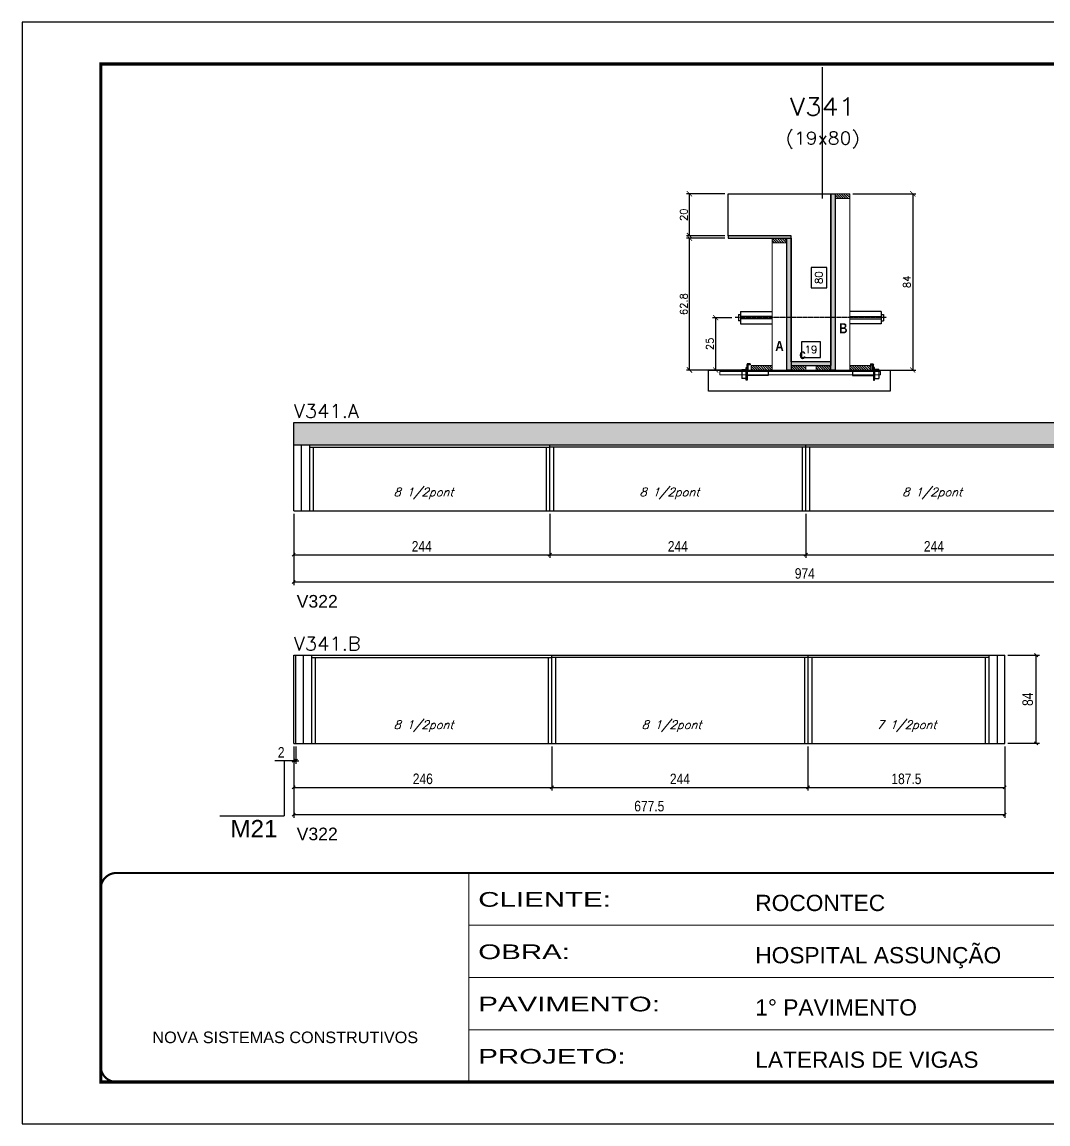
# Model space of a CAD drawing. Extents: x 137137 to 143418, y 10464 to 34486.
# Drawn here: x 140307 to 141285, y 18504 to 19554 of the extents above; entities that cross this region are included whole.
import ezdxf
from ezdxf.enums import TextEntityAlignment as Align

# ---------------------------------------------------------------- set-up
doc = ezdxf.new("R2010")
doc.units = 0
for name, pattern in [('CONTINUO', [0]), ('DASHED', [0.75, 0.5, -0.25]), ('HIDDEN', [0.375, 0.25, -0.125])]:
    doc.linetypes.add(name, pattern=pattern)
for name, color, linetype in [('5', 5, 'Continuous'), ('barrote', 251, 'Continuous'), ('COTA', 241, 'Continuous'), ('Cota Seção (2x)', 4, 'Continuous'), ('detalhes', 4, 'Continuous'), ('NOMENCLATURA', 7, 'Continuous'), ('Painéis', 200, 'Continuous'), ('presilha', 1, 'Continuous'), ('SARR_2.2x7', 40, 'Continuous'), ('SARR_3.5x7', 81, 'Continuous'), ('TENSOR', 3, 'Continuous'), ('texto', 7, 'Continuous'), ('Texto de Titulo', 7, 'Continuous'), ('Texto Qtd Sarr', 242, 'Continuous')]:
    doc.layers.add(name, color=color, linetype=linetype)
for name, color, linetype, lineweight in [('CONCRETO', 251, 'Continuous', 25), ('Folhas', 255, 'Continuous', 9), ('Hachura', 251, 'Continuous', 9), ('Madeira', 126, 'Continuous', 18), ('SARRAFO DE PRESSAO', 251, 'DASHED', 9), ('SCO-___-LAJ', 2, 'Continuous', 0), ('Texto Seção', 7, 'Continuous', 15)]:
    doc.layers.add(name, color=color, linetype=linetype, lineweight=lineweight)
doc.layers.add('Laje_Perimetro', color=7, linetype='Continuous', plot=False)
doc.styles.add('ARIAL', font='arial.ttf')
doc.styles.add('COTA TECNICA', font='techl___.ttf', dxfattribs={"height": 10})
doc.styles.add('REGUA-120', font='ROMANS.shx', dxfattribs={"height": 15})
doc.styles.add('Romans', font='romans.shx')
doc.styles.get("Standard").update_dxf_attribs({"font": 'arial.ttf'})
doc.styles.add('TECNICA', font='techb___.ttf', dxfattribs={"height": 10})
doc.styles.add('Tecnologia', font='')
doc.styles.get('Tecnologia').set_extended_font_data('Forgotten Futurist')
doc.dimstyles.new('Cota Seção (2x)', dxfattribs={"dimtxt": 7, "dimasz": 5, "dimexe": 3, "dimexo": 3, "dimgap": 2, "dimtad": 3, "dimdec": 1, "dimlfac": 0.5, "dimzin": 12, "dimdsep": 46, "dimtxsty": 'Romans', "dimblk": 'ARCHTICK', "dimcen": 0, "dimclrd": 4, "dimclre": 4, "dimclrt": 1, "dimadec": 1, "dimazin": 3, "dimtfac": 1, "dimtdec": 1, "dimtmove": 0, "dimatfit": 3, "dimldrblk": 'OBLIQUE', "dimfxl": 1, "dimtolj": 1, "dimtzin": 12, "dimarcsym": 0})
doc.dimstyles.new('Cota Seção interna', dxfattribs={"dimtxt": 7, "dimasz": 6, "dimexe": 0.18, "dimexo": 2, "dimgap": -4, "dimtad": 3, "dimdec": 1, "dimlfac": 0.5, "dimzin": 12, "dimdsep": 46, "dimtxsty": 'Romans', "dimblk": 'ARCHTICK', "dimcen": 0.09, "dimse1": 1, "dimse2": 1, "dimsd1": 1, "dimsd2": 1, "dimclrd": 180, "dimclre": 5, "dimclrt": 1, "dimadec": 0, "dimazin": 3, "dimtfac": 1, "dimtdec": 1, "dimtofl": 0, "dimtmove": 0, "dimatfit": 3, "dimldrblk": 'ARCHTICK', "dimfxl": 1, "dimtolj": 1, "dimtzin": 0, "dimarcsym": 0})
doc.dimstyles.new('PAINEL', dxfattribs={"dimtxt": 10, "dimasz": 3, "dimexe": 3, "dimexo": 3, "dimgap": 3, "dimtad": 1, "dimdec": 1, "dimzin": 12, "dimdsep": 46, "dimtxsty": 'COTA TECNICA', "dimblk1": 'OBLIQUE', "dimblk2": 'OBLIQUE', "dimsah": 1, "dimcen": 0.9, "dimclrd": 4, "dimclre": 4, "dimclrt": 240, "dimadec": 1, "dimazin": 3, "dimtfac": 1, "dimtdec": 1, "dimtmove": 0, "dimatfit": 3, "dimfxl": 1, "dimtolj": 1, "dimtzin": 12, "dimarcsym": 0})

# ---------------------------------------------------------------- blocks, each defined once
blk = doc.blocks.new('9999999999')
at = {"color": 30, "linetype": 'CONTINUO'}
for p, q in [((98564.6, 34230.2), (98564.6, 34429.4)), ((98564.6, 34379.6), (99584, 34379.6)), ((98564.6, 34329.8), (99488, 34329.8)), ((99584, 34329.8), (99488, 34329.8)), ((99488, 34329.8), (99488, 34230.2)), ((98564.6, 34280), (99488, 34280))]:
    blk.add_line(p, q, dxfattribs=at)
at = {"color": 30, "linetype": 'CONTINUO', "const_width": 2}
blk.add_lwpolyline([(99584, 34230.2), (99584, 34414.4, 0.414214), (99569, 34429.4), (98229, 34429.4, 0.414214), (98214, 34414.4), (98214, 34245.2, 0.414214), (98229, 34230.2), (99584, 34230.2)], format="xyb", dxfattribs=at)
at = {"layer": 'Folhas'}
blk.add_lwpolyline([(98139, 34190.2), (99624, 34190.2), (99624, 35240.2), (98139, 35240.2)], close=True, dxfattribs=at)
at = {"layer": 'Folhas', "color": 30, "const_width": 3}
blk.add_lwpolyline([(98214, 34230.2), (99584, 34230.2), (99584, 35200.2), (98214, 35200.2)], close=True, dxfattribs=at)
at = {"color": 7, "linetype": 'Continuous', "ltscale": 5, "style": 'ARIAL'}
for s, height, p in [('ROCONTEC', 15.48, (98837.7, 34393.1)), ('HOSPITAL ASSUNÇÃO', 15.483, (98837.7, 34343.3)), ('1° PAVIMENTO', 15.483, (98837.7, 34293.5)), ('NOVA SISTEMAS CONSTRUTIVOS', 11.059, (98263.2, 34267.2)), ('LATERAIS DE VIGAS', 15.483, (98837.7, 34243.7))]:
    blk.add_text(s, height=height, dxfattribs=at).set_placement(p)
at = {"layer": 'Folhas', "color": 7, "style": 'Tecnologia', "width": 1.5}
for s, p in [('CLIENTE:', (98573.7, 34397.2)), ('OBRA:', (98573.7, 34347.3)), ('PAVIMENTO:', (98573.7, 34297.5)), ('PROJETO:', (98573.7, 34247.7))]:
    blk.add_text(s, height=14, dxfattribs=at).set_placement(p)
blk = doc.blocks.new('_Oblique')
at = {"color": 0, "linetype": 'ByBlock', "lineweight": -2}
blk.add_line((-0.5, -0.5), (0.5, 0.5), dxfattribs=at)
blk = doc.blocks.new('*D2126')
at = {"layer": 'COTA', "color": 4, "lineweight": -2, "ltscale": 25, "transparency": 16777216}
for p, q in [((140566.2, 19085.6), (140566.2, 19017.7)), ((141540.2, 19085.6), (141540.2, 19017.7)), ((141540.2, 19020.7), (140566.2, 19020.7))]:
    blk.add_line(p, q, dxfattribs=at)
at = {"layer": 'Defpoints', "color": 0, "ltscale": 25, "transparency": 16777216}
for p in [(140566.2, 19088.6), (141540.2, 19088.6), (140566.2, 19020.7)]:
    blk.add_point(p, dxfattribs=at)
at = {"layer": 'COTA', "color": 4, "lineweight": -2, "ltscale": 25, "transparency": 16777216, "xscale": 3, "yscale": 3, "zscale": 3, "rotation": 180}
blk.add_blockref('_Oblique', (140566.2, 19020.7), dxfattribs=at)
at = {"layer": 'COTA', "color": 4, "lineweight": -2, "ltscale": 25, "transparency": 16777216, "xscale": 3, "yscale": 3, "zscale": 3}
blk.add_blockref('_Oblique', (141540.2, 19020.7), dxfattribs=at)
at = {"layer": 'COTA', "color": 240, "ltscale": 25, "transparency": 16777216, "insert": (141053.2, 19028.8), "char_height": 10, "attachment_point": 5, "style": 'COTA TECNICA'}
blk.add_mtext('\\A1;974', dxfattribs=at)
blk = doc.blocks.new('*D2127')
at = {"layer": 'COTA', "color": 4, "lineweight": -2, "ltscale": 25, "transparency": 16777216}
for p, q in [((140566.2, 19085.6), (140566.2, 19043.7)), ((140810.2, 19085.6), (140810.2, 19043.7)), ((140566.2, 19046.7), (140810.2, 19046.7))]:
    blk.add_line(p, q, dxfattribs=at)
at = {"layer": 'Defpoints', "color": 0, "ltscale": 25, "transparency": 16777216}
for p in [(140566.2, 19088.6), (140810.2, 19088.6), (140810.2, 19046.7)]:
    blk.add_point(p, dxfattribs=at)
at = {"layer": 'COTA', "color": 4, "lineweight": -2, "ltscale": 25, "transparency": 16777216, "xscale": 3, "yscale": 3, "zscale": 3, "rotation": 180}
blk.add_blockref('_Oblique', (140566.2, 19046.7), dxfattribs=at)
at = {"layer": 'COTA', "color": 4, "lineweight": -2, "ltscale": 25, "transparency": 16777216, "xscale": 3, "yscale": 3, "zscale": 3}
blk.add_blockref('_Oblique', (140810.2, 19046.7), dxfattribs=at)
at = {"layer": 'COTA', "color": 240, "ltscale": 25, "transparency": 16777216, "insert": (140688.2, 19054.7), "char_height": 10, "attachment_point": 5, "style": 'COTA TECNICA'}
blk.add_mtext('\\A1;244', dxfattribs=at)
blk = doc.blocks.new('*D2128')
at = {"layer": 'COTA', "color": 4, "lineweight": -2, "ltscale": 25, "transparency": 16777216}
for p, q in [((140810.2, 19085.6), (140810.2, 19043.7)), ((141054.2, 19085.6), (141054.2, 19043.7)), ((140810.2, 19046.7), (141054.2, 19046.7))]:
    blk.add_line(p, q, dxfattribs=at)
at = {"layer": 'Defpoints', "color": 0, "ltscale": 25, "transparency": 16777216}
for p in [(140810.2, 19088.6), (141054.2, 19088.6), (141054.2, 19046.7)]:
    blk.add_point(p, dxfattribs=at)
at = {"layer": 'COTA', "color": 4, "lineweight": -2, "ltscale": 25, "transparency": 16777216, "xscale": 3, "yscale": 3, "zscale": 3, "rotation": 180}
blk.add_blockref('_Oblique', (140810.2, 19046.7), dxfattribs=at)
at = {"layer": 'COTA', "color": 4, "lineweight": -2, "ltscale": 25, "transparency": 16777216, "xscale": 3, "yscale": 3, "zscale": 3}
blk.add_blockref('_Oblique', (141054.2, 19046.7), dxfattribs=at)
at = {"layer": 'COTA', "color": 240, "ltscale": 25, "transparency": 16777216, "insert": (140932.2, 19054.7), "char_height": 10, "attachment_point": 5, "style": 'COTA TECNICA'}
blk.add_mtext('\\A1;244', dxfattribs=at)
blk = doc.blocks.new('*D2129')
at = {"layer": 'COTA', "color": 4, "lineweight": -2, "ltscale": 25, "transparency": 16777216}
for p, q in [((141054.2, 19085.6), (141054.2, 19043.7)), ((141298.2, 19085.6), (141298.2, 19043.7)), ((141054.2, 19046.7), (141298.2, 19046.7))]:
    blk.add_line(p, q, dxfattribs=at)
at = {"layer": 'Defpoints', "color": 0, "ltscale": 25, "transparency": 16777216}
for p in [(141054.2, 19088.6), (141298.2, 19088.6), (141298.2, 19046.7)]:
    blk.add_point(p, dxfattribs=at)
at = {"layer": 'COTA', "color": 4, "lineweight": -2, "ltscale": 25, "transparency": 16777216, "xscale": 3, "yscale": 3, "zscale": 3, "rotation": 180}
blk.add_blockref('_Oblique', (141054.2, 19046.7), dxfattribs=at)
at = {"layer": 'COTA', "color": 4, "lineweight": -2, "ltscale": 25, "transparency": 16777216, "xscale": 3, "yscale": 3, "zscale": 3}
blk.add_blockref('_Oblique', (141298.2, 19046.7), dxfattribs=at)
at = {"layer": 'COTA', "color": 240, "ltscale": 25, "transparency": 16777216, "insert": (141176.2, 19054.7), "char_height": 10, "attachment_point": 5, "style": 'COTA TECNICA'}
blk.add_mtext('\\A1;244', dxfattribs=at)
blk = doc.blocks.new('_ArchTick')
at = {"color": 0, "linetype": 'ByBlock', "const_width": 0.15}
blk.add_lwpolyline([(-0.5, -0.5), (0.5, 0.5)], dxfattribs=at)
blk = doc.blocks.new('*D2095')
at = {"layer": 'COTA', "color": 4, "lineweight": -2, "transparency": 16777216}
for p, q in [((140977.1, 19348.3), (140940.3, 19348.3)), ((140943.3, 19222.7), (140943.3, 19348.3)), ((140994.7, 19222.7), (140940.3, 19222.7))]:
    blk.add_line(p, q, dxfattribs=at)
at = {"layer": 'Defpoints', "color": 0, "transparency": 16777216}
for p in [(140943.3, 19348.3), (140980.1, 19348.3), (140997.7, 19222.7)]:
    blk.add_point(p, dxfattribs=at)
at = {"layer": 'COTA', "color": 4, "lineweight": -2, "transparency": 16777216, "xscale": 5, "yscale": 5, "zscale": 5}
for p, rotation in [((140943.3, 19348.3), 90), ((140943.3, 19222.7), 270)]:
    blk.add_blockref('_ArchTick', p, dxfattribs=dict(at, rotation=rotation))
at = {"layer": 'COTA', "color": 1, "transparency": 16777216, "insert": (140937.8, 19285.5), "char_height": 7, "attachment_point": 5, "rotation": 90, "style": 'Romans'}
blk.add_mtext('\\A1;62.8', dxfattribs=at)
blk = doc.blocks.new('*D2096')
at = {"layer": 'COTA', "color": 4, "lineweight": -2, "transparency": 16777216}
for p, q in [((140977.1, 19390.7), (140940.3, 19390.7)), ((140943.3, 19350.7), (140943.3, 19390.7)), ((140977.1, 19350.7), (140940.3, 19350.7))]:
    blk.add_line(p, q, dxfattribs=at)
at = {"layer": 'Defpoints', "color": 0, "transparency": 16777216}
for p in [(140943.3, 19390.7), (140980.1, 19390.7), (140980.1, 19350.7)]:
    blk.add_point(p, dxfattribs=at)
at = {"layer": 'COTA', "color": 4, "lineweight": -2, "transparency": 16777216, "xscale": 5, "yscale": 5, "zscale": 5}
for p, rotation in [((140943.3, 19390.7), 90), ((140943.3, 19350.7), 270)]:
    blk.add_blockref('_ArchTick', p, dxfattribs=dict(at, rotation=rotation))
at = {"layer": 'COTA', "color": 1, "transparency": 16777216, "insert": (140937.8, 19370.7), "char_height": 7, "attachment_point": 5, "rotation": 90, "style": 'Romans'}
blk.add_mtext('\\A1;20', dxfattribs=at)
blk = doc.blocks.new('*D2097')
at = {"layer": 'Cota Seção (2x)', "color": 180, "lineweight": -2, "transparency": 16777216}
for p, q in [((141074.1, 19320.3), (141059.1, 19320.3)), ((141059.1, 19320.3), (141059.1, 19301)), ((141074.1, 19301), (141074.1, 19320.3)), ((141059.1, 19301), (141074.1, 19301))]:
    blk.add_line(p, q, dxfattribs=at)
at = {"layer": 'Defpoints', "color": 0, "transparency": 16777216}
for p in [(141040.1, 19390.7), (141078.1, 19390.7), (141040.1, 19230.7)]:
    blk.add_point(p, dxfattribs=at)
at = {"layer": 'Cota Seção (2x)', "color": 1, "transparency": 16777216, "insert": (141066.6, 19310.7), "char_height": 7, "attachment_point": 5, "rotation": 90, "style": 'Romans'}
blk.add_mtext('\\A1;80', dxfattribs=at)
blk = doc.blocks.new('PRESILHA METÁLICA 1')
at = {"layer": 'presilha'}
for p, q in [((7.5, 10.6), (7.5, 19.9)), ((12, 21), (8.6, 21)), ((9, 11.6), (9, 18.9)), ((12, 19.5), (9.6, 19.5)), ((12, 21), (12, 19.5)), ((0, 13), (6, 13)), ((0, 13), (0, 0)), ((6, 0), (0, 0)), ((6, 15.5), (7.5, 15.5)), ((6, -2.5), (6, 15.5)), ((6, 13), (6, 0)), ((7.5, 15.5), (7.5, -2.5)), ((37.5, 4.1), (7.5, 4.1)), ((37.5, 11), (9.6, 11)), ((37.5, 11), (37.5, 4.1)), ((7.5, -2.5), (6, -2.5))]:
    blk.add_line(p, q, dxfattribs=at)
for centre, radius, start, end in [((8.6, 19.9), 1.14, 90, 180), ((9.6, 18.9), 0.57, 90, 180), ((9.6, 11.6), 0.57, 180, 270)]:
    blk.add_arc(centre, radius, start, end, dxfattribs=at)
blk = doc.blocks.new('*D2098')
at = {"layer": 'Cota Seção (2x)', "color": 180, "lineweight": -2, "transparency": 16777216}
for p, q in [((141068.1, 19249.7), (141050.1, 19249.7)), ((141050.1, 19249.7), (141050.1, 19234.7)), ((141068.1, 19234.7), (141068.1, 19249.7)), ((141050.1, 19234.7), (141068.1, 19234.7))]:
    blk.add_line(p, q, dxfattribs=at)
at = {"layer": 'Defpoints', "color": 0, "transparency": 16777216}
for p in [(141040.1, 19230.7), (141040.1, 19222.7), (141078.1, 19222.7)]:
    blk.add_point(p, dxfattribs=at)
at = {"layer": 'Cota Seção (2x)', "color": 1, "transparency": 16777216, "insert": (141059.1, 19242.2), "char_height": 7, "attachment_point": 5, "style": 'Romans'}
blk.add_mtext('\\A1;19', dxfattribs=at)
blk = doc.blocks.new('*D2099')
at = {"layer": 'COTA', "color": 4, "lineweight": -2, "transparency": 16777216}
for p, q in [((141099.1, 19390.7), (141159, 19390.7)), ((141156, 19390.7), (141156, 19222.7)), ((141099.1, 19222.7), (141159, 19222.7))]:
    blk.add_line(p, q, dxfattribs=at)
at = {"layer": 'Defpoints', "color": 0, "transparency": 16777216}
for p in [(141096.1, 19390.7), (141096.1, 19222.7), (141156, 19222.7)]:
    blk.add_point(p, dxfattribs=at)
at = {"layer": 'COTA', "color": 4, "lineweight": -2, "transparency": 16777216, "xscale": 5, "yscale": 5, "zscale": 5}
for p, rotation in [((141156, 19390.7), 90), ((141156, 19222.7), 270)]:
    blk.add_blockref('_ArchTick', p, dxfattribs=dict(at, rotation=rotation))
at = {"layer": 'COTA', "color": 1, "transparency": 16777216, "insert": (141150.5, 19306.7), "char_height": 7, "attachment_point": 5, "rotation": 90, "style": 'Romans'}
blk.add_mtext('\\A1;84', dxfattribs=at)
blk = doc.blocks.new('*D2100')
at = {"layer": 'COTA', "color": 4, "lineweight": -2, "transparency": 16777216}
for p, q in [((140983.8, 19272.6), (140965.2, 19272.6)), ((140968.2, 19272.6), (140968.2, 19222.7)), ((140983.8, 19222.7), (140965.2, 19222.7))]:
    blk.add_line(p, q, dxfattribs=at)
at = {"layer": 'Defpoints', "color": 0, "transparency": 16777216}
for p in [(140986.8, 19272.6), (140968.2, 19222.7), (140986.8, 19222.7)]:
    blk.add_point(p, dxfattribs=at)
at = {"layer": 'COTA', "color": 4, "lineweight": -2, "transparency": 16777216, "xscale": 5, "yscale": 5, "zscale": 5}
for p, rotation in [((140968.2, 19272.6), 90), ((140968.2, 19222.7), 270)]:
    blk.add_blockref('_ArchTick', p, dxfattribs=dict(at, rotation=rotation))
at = {"layer": 'COTA', "color": 1, "transparency": 16777216, "insert": (140962.7, 19247.6), "char_height": 7, "attachment_point": 5, "rotation": 90, "style": 'Romans'}
blk.add_mtext('\\A1;25', dxfattribs=at)
blk = doc.blocks.new('titulo1')
at = {"layer": 'Defpoints', "color": 252, "linetype": 'HIDDEN', "ltscale": 2}
blk.add_line((0, 0), (0, 125), dxfattribs=at)
at = {"layer": 'Defpoints', "style": 'Romans', "oblique": 15}
blk.add_attdef('FOLHA', text='', height=10, dxfattribs=at).set_placement((0, 15.6), align=Align.MIDDLE_CENTER)
at = {"layer": 'Texto Qtd Sarr', "color": 3, "style": 'Romans', "oblique": 15}
for tag, height, p in [('TITULO', 17, (0, 71.4)), ('SEÇÃO', 12, (0, 41.5))]:
    blk.add_attdef(tag, text='', height=height, dxfattribs=at).set_placement(p, align=Align.MIDDLE_CENTER)
blk = doc.blocks.new('*D2122')
at = {"layer": 'COTA', "color": 4, "lineweight": -2, "ltscale": 25, "transparency": 16777216}
for p, q in [((140566.2, 18864), (140566.2, 18796)), ((141243.7, 18864), (141243.7, 18796)), ((141243.7, 18799), (140566.2, 18799))]:
    blk.add_line(p, q, dxfattribs=at)
at = {"layer": 'Defpoints', "color": 0, "ltscale": 25, "transparency": 16777216}
for p in [(140566.2, 18867), (141243.7, 18867), (140566.2, 18799)]:
    blk.add_point(p, dxfattribs=at)
at = {"layer": 'COTA', "color": 4, "lineweight": -2, "ltscale": 25, "transparency": 16777216, "xscale": 3, "yscale": 3, "zscale": 3, "rotation": 180}
blk.add_blockref('_Oblique', (140566.2, 18799), dxfattribs=at)
at = {"layer": 'COTA', "color": 4, "lineweight": -2, "ltscale": 25, "transparency": 16777216, "xscale": 3, "yscale": 3, "zscale": 3}
blk.add_blockref('_Oblique', (141243.7, 18799), dxfattribs=at)
at = {"layer": 'COTA', "color": 240, "ltscale": 25, "transparency": 16777216, "insert": (140905, 18807.1), "char_height": 10, "attachment_point": 5, "style": 'COTA TECNICA'}
blk.add_mtext('\\A1;677.5', dxfattribs=at)
blk = doc.blocks.new('*D2123')
at = {"layer": 'COTA', "color": 4, "lineweight": -2, "ltscale": 25, "transparency": 16777216}
for p, q in [((140566.2, 18864), (140566.2, 18822)), ((140812.2, 18864), (140812.2, 18822)), ((140566.2, 18825), (140812.2, 18825))]:
    blk.add_line(p, q, dxfattribs=at)
at = {"layer": 'Defpoints', "color": 0, "ltscale": 25, "transparency": 16777216}
for p in [(140566.2, 18867), (140812.2, 18867), (140812.2, 18825)]:
    blk.add_point(p, dxfattribs=at)
at = {"layer": 'COTA', "color": 4, "lineweight": -2, "ltscale": 25, "transparency": 16777216, "xscale": 3, "yscale": 3, "zscale": 3, "rotation": 180}
blk.add_blockref('_Oblique', (140566.2, 18825), dxfattribs=at)
at = {"layer": 'COTA', "color": 4, "lineweight": -2, "ltscale": 25, "transparency": 16777216, "xscale": 3, "yscale": 3, "zscale": 3}
blk.add_blockref('_Oblique', (140812.2, 18825), dxfattribs=at)
at = {"layer": 'COTA', "color": 240, "ltscale": 25, "transparency": 16777216, "insert": (140689.2, 18833.1), "char_height": 10, "attachment_point": 5, "style": 'COTA TECNICA'}
blk.add_mtext('\\A1;246', dxfattribs=at)
blk = doc.blocks.new('*D2124')
at = {"layer": 'COTA', "color": 4, "lineweight": -2, "ltscale": 25, "transparency": 16777216}
for p, q in [((140812.2, 18864), (140812.2, 18822)), ((141056.2, 18864), (141056.2, 18822)), ((140812.2, 18825), (141056.2, 18825))]:
    blk.add_line(p, q, dxfattribs=at)
at = {"layer": 'Defpoints', "color": 0, "ltscale": 25, "transparency": 16777216}
for p in [(140812.2, 18867), (141056.2, 18867), (141056.2, 18825)]:
    blk.add_point(p, dxfattribs=at)
at = {"layer": 'COTA', "color": 4, "lineweight": -2, "ltscale": 25, "transparency": 16777216, "xscale": 3, "yscale": 3, "zscale": 3, "rotation": 180}
blk.add_blockref('_Oblique', (140812.2, 18825), dxfattribs=at)
at = {"layer": 'COTA', "color": 4, "lineweight": -2, "ltscale": 25, "transparency": 16777216, "xscale": 3, "yscale": 3, "zscale": 3}
blk.add_blockref('_Oblique', (141056.2, 18825), dxfattribs=at)
at = {"layer": 'COTA', "color": 240, "ltscale": 25, "transparency": 16777216, "insert": (140934.2, 18833.1), "char_height": 10, "attachment_point": 5, "style": 'COTA TECNICA'}
blk.add_mtext('\\A1;244', dxfattribs=at)
blk = doc.blocks.new('*D2125')
at = {"layer": 'COTA', "color": 4, "lineweight": -2, "ltscale": 25, "transparency": 16777216}
for p, q in [((141056.2, 18864), (141056.2, 18822)), ((141243.7, 18864), (141243.7, 18822)), ((141056.2, 18825), (141243.7, 18825))]:
    blk.add_line(p, q, dxfattribs=at)
at = {"layer": 'Defpoints', "color": 0, "ltscale": 25, "transparency": 16777216}
for p in [(141056.2, 18867), (141243.7, 18867), (141243.7, 18825)]:
    blk.add_point(p, dxfattribs=at)
at = {"layer": 'COTA', "color": 4, "lineweight": -2, "ltscale": 25, "transparency": 16777216, "xscale": 3, "yscale": 3, "zscale": 3, "rotation": 180}
blk.add_blockref('_Oblique', (141056.2, 18825), dxfattribs=at)
at = {"layer": 'COTA', "color": 4, "lineweight": -2, "ltscale": 25, "transparency": 16777216, "xscale": 3, "yscale": 3, "zscale": 3}
blk.add_blockref('_Oblique', (141243.7, 18825), dxfattribs=at)
at = {"layer": 'COTA', "color": 240, "ltscale": 25, "transparency": 16777216, "insert": (141150, 18833.1), "char_height": 10, "attachment_point": 5, "style": 'COTA TECNICA'}
blk.add_mtext('\\A1;187.5', dxfattribs=at)
blk = doc.blocks.new('*D2130')
at = {"layer": 'COTA', "color": 4, "lineweight": -2, "ltscale": 25, "transparency": 16777216}
for p, q in [((140566.2, 18864), (140566.2, 18847.4)), ((140568.2, 18864), (140568.2, 18847.4)), ((140566.2, 18850.4), (140548.1, 18850.4)), ((140568.2, 18850.4), (140566.2, 18850.4)), ((140568.2, 18850.4), (140571.2, 18850.4))]:
    blk.add_line(p, q, dxfattribs=at)
at = {"layer": 'Defpoints', "color": 0, "ltscale": 25, "transparency": 16777216}
for p in [(140566.2, 18867), (140568.2, 18867), (140566.2, 18850.4)]:
    blk.add_point(p, dxfattribs=at)
at = {"layer": 'COTA', "color": 4, "lineweight": -2, "ltscale": 25, "transparency": 16777216, "xscale": 3, "yscale": 3, "zscale": 3}
blk.add_blockref('_Oblique', (140566.2, 18850.4), dxfattribs=at)
at = {"layer": 'COTA', "color": 4, "lineweight": -2, "ltscale": 25, "transparency": 16777216, "xscale": 3, "yscale": 3, "zscale": 3, "rotation": 180}
blk.add_blockref('_Oblique', (140568.2, 18850.4), dxfattribs=at)
at = {"layer": 'COTA', "color": 240, "ltscale": 25, "transparency": 16777216, "insert": (140554.2, 18858.4), "char_height": 10, "attachment_point": 5, "style": 'COTA TECNICA'}
blk.add_mtext('\\A1;2', dxfattribs=at)
blk = doc.blocks.new('*D2132')
at = {"layer": 'COTA', "color": 4, "lineweight": -2, "ltscale": 25, "transparency": 16777216}
for p, q in [((141246.7, 18951), (141276.7, 18951)), ((141273.7, 18867), (141273.7, 18951)), ((141246.7, 18867), (141276.7, 18867))]:
    blk.add_line(p, q, dxfattribs=at)
at = {"layer": 'Defpoints', "color": 0, "ltscale": 25, "transparency": 16777216}
for p in [(141243.7, 18951), (141273.7, 18951), (141243.7, 18867)]:
    blk.add_point(p, dxfattribs=at)
at = {"layer": 'COTA', "color": 4, "lineweight": -2, "ltscale": 25, "transparency": 16777216, "xscale": 3, "yscale": 3, "zscale": 3}
for p, rotation in [((141273.7, 18951), 90), ((141273.7, 18867), 270)]:
    blk.add_blockref('_Oblique', p, dxfattribs=dict(at, rotation=rotation))
at = {"layer": 'COTA', "color": 240, "ltscale": 25, "transparency": 16777216, "insert": (141265.6, 18909), "char_height": 10, "attachment_point": 5, "rotation": 90, "style": 'COTA TECNICA'}
blk.add_mtext('\\A1;84', dxfattribs=at)

msp = doc.modelspace()

# ---------------------------------------------------------------- hatches: boundary and pattern name
at = {"layer": 'COTA', "linetype": 'ByBlock'}
h = msp.add_hatch(dxfattribs=at)
h.set_pattern_fill('AR-CONC', color=256, scale=0.03)
h.set_pattern_definition([(50, (145.2973, -5532.2513), (5.46554007, -0.47817257), [0.5715, -6.2865]), (355, (145.2973, -5532.251), (-1.05730264, 5.73170536), [0.4572, -5.02921753]), (100.4514447, (145.753, -5532.291), (4.40823741, 5.25353256), [0.48570026, -5.34270734]), (46.1842, (145.2973, -5530.727), (8.13237123, -1.26126984), [0.85725, -9.42975]), (96.6355576, (145.975, -5530.832), (7.122124, 7.42278374), [0.7285507, -8.01406824]), (351.184151, (145.297, -5530.727), (7.122124, 7.42278374), [0.685799, -7.54379196]), (21, (146.0593, -5531.1083), (4.54843174, -3.06795595), [0.5715, -6.2865]), (326, (146.0593, -5531.108), (1.85406085, 5.52563898), [0.4572, -5.0292]), (71.451445, (146.4384, -5531.364), (6.40249258, 2.45768307), [0.48570026, -5.34269813]), (37.5, (145.2973, -5532.2513), (0.092658098, 2.536651166), [0, -4.96824, 0, -5.1054, 0, -5.04825]), (7.5, (145.2973, -5532.2513), (2.004589875, 3.005417245), [0, -2.91084, 0, -4.85394, 0, -1.92405]), (327.5, (143.598, -5532.2513), (4.067717855, -0.17186232), [0, -1.905, 0, -5.9436, 0, -7.8867]), (317.5, (142.836, -5532.2513), (4.44387544, 0.76279473), [0, -2.4765, 0, -3.94716, 0, -5.6007])])
h.paths.add_polyline_path([(140566.25, 19172.64), (140566.25, 19151.44), (141298.25, 19151.44), (141540.25, 19151.44), (141540.25, 19172.64), (141298.25, 19172.64)])
at = {"layer": 'Hachura'}
h = msp.add_hatch(color=256, dxfattribs=at)
h.dxf.hatch_style = 1
h.paths.add_polyline_path([(141078.06, 19390.66), (141082.06, 19390.66), (141082.06, 19222.66), (141078.06, 19222.66)])
h = msp.add_hatch(dxfattribs=at)
h.set_pattern_fill('ANSI31', color=256, scale=0.5, angle=270, style=0)
h.set_pattern_definition([(315, (163927.8766, 11083.0204), (1.12253202, 1.12253202), [])])
h.paths.add_polyline_path([(141096.06, 19386.26), (141096.06, 19390.66), (141082.06, 19390.66), (141082.06, 19386.26)])
h = msp.add_hatch(color=256, dxfattribs=at)
h.dxf.hatch_style = 1
h.paths.add_polyline_path([(141040.06, 19348.26), (141040.06, 19350.66), (140980.06, 19350.66), (140980.06, 19348.26)])
h = msp.add_hatch(dxfattribs=at)
h.set_pattern_fill('ANSI31', color=256, scale=0.5, angle=270, style=0)
h.set_pattern_definition([(315, (163987.8766, 11040.6204), (1.12253202, 1.12253202), [])])
h.paths.add_polyline_path([(141036.06, 19343.86), (141036.06, 19348.26), (141022.06, 19348.26), (141022.06, 19343.86)])
h = msp.add_hatch(color=256, dxfattribs=at)
h.dxf.hatch_style = 1
h.paths.add_polyline_path([(141036.06, 19348.26), (141040.06, 19348.26), (141040.06, 19222.66), (141036.06, 19222.66)])
h = msp.add_hatch(dxfattribs=at)
h.set_pattern_fill('ANSI31', color=256, scale=0.5, angle=270, style=0)
h.set_pattern_definition([(315, (163987.8766, 10993.0204), (1.12253202, 1.12253202), [])])
h.paths.add_polyline_path([(141002.06, 19222.66), (141002.06, 19227.06), (141022.06, 19227.06), (141022.06, 19222.66)])
h = msp.add_hatch(color=256, dxfattribs=at)
h.dxf.hatch_style = 1
h.paths.add_polyline_path([(141078.06, 19227.06), (141078.06, 19230.66), (141040.06, 19230.66), (141040.06, 19227.06)])
h = msp.add_hatch(dxfattribs=at)
h.set_pattern_fill('ANSI31', color=256, scale=0.5, angle=270, style=0)
h.set_pattern_definition([(315, (163996.6766, 10993.0204), (1.12253202, 1.12253202), [])])
h.paths.add_polyline_path([(141040.06, 19222.66), (141040.06, 19227.06), (141054.06, 19227.06), (141054.06, 19222.66)])
h = msp.add_hatch(dxfattribs=at)
h.set_pattern_fill('ANSI31', color=256, scale=0.5, angle=270, style=0)
h.set_pattern_definition([(315, (163996.6786, 10993.0204), (1.12253202, 1.12253202), [])])
h.paths.add_polyline_path([(141078.06, 19222.66), (141078.06, 19227.06), (141064.06, 19227.06), (141064.06, 19222.66)])
h = msp.add_hatch(dxfattribs=at)
h.set_pattern_fill('ANSI31', color=256, scale=0.5, angle=270, style=0)
h.set_pattern_definition([(315, (163893.8766, 10993.0204), (1.12253202, 1.12253202), [])])
h.paths.add_polyline_path([(141096.06, 19222.66), (141096.06, 19227.06), (141116.06, 19227.06), (141116.06, 19222.66)])

# ---------------------------------------------------------------- linework, layer by layer
at = {"ltscale": 3}
for p, q in [((140992.06, 19278.63), (140992.06, 19266.63)), ((140992.06, 19278.63), (141022.06, 19278.63)), ((141126.06, 19278.63), (141096.06, 19278.63)), ((141126.06, 19278.63), (141126.06, 19266.63)), ((140990.06, 19275.63), (140990.06, 19269.63)), ((140990.06, 19275.63), (140992.06, 19275.63)), ((140992.06, 19269.63), (140990.06, 19269.63)), ((141022.06, 19273.63), (140992.06, 19273.63)), ((141022.06, 19271.63), (140992.06, 19271.63)), ((141096.06, 19273.63), (141126.06, 19273.63)), ((141096.06, 19271.63), (141126.06, 19271.63)), ((141126.06, 19275.63), (141128.06, 19275.63)), ((141126.06, 19269.63), (141128.06, 19269.63)), ((141128.06, 19275.63), (141128.06, 19269.63)), ((140992.06, 19266.63), (141022.06, 19266.63)), ((141126.06, 19266.63), (141096.06, 19266.63))]:
    msp.add_line(p, q, dxfattribs=at)
at = {"layer": 'barrote'}
msp.add_lwpolyline([(141134.42, 19202.66), (140961.45, 19202.66), (140961.45, 19222.66), (141134.42, 19222.66)], close=True, dxfattribs=at)
at = {"layer": 'CONCRETO'}
msp.add_lwpolyline([(141040.06, 19350.66), (140980.06, 19350.66), (140980.06, 19390.66), (141040.06, 19390.66), (141040.06, 19390.66), (141078.06, 19390.66), (141078.06, 19227.06), (141078.06, 19227.06), (141078.06, 19230.66), (141040.06, 19230.66)], close=True, dxfattribs=at)
at = {"layer": 'COTA', "linetype": 'ByBlock'}
for p, q in [((140566.25, 19172.64), (141298.25, 19172.64)), ((140566.25, 19151.44), (140566.25, 19172.64))]:
    msp.add_line(p, q, dxfattribs=at)
at = {"layer": 'Laje_Perimetro'}
msp.add_lwpolyline([(141792.29, 19554.3), (140307.29, 19554.3), (140307.29, 18504.3), (141792.29, 18504.3)], close=True, dxfattribs=at)
at = {"layer": 'Madeira'}
for points in [[(141096.06, 19386.26), (141096.06, 19390.66), (141082.06, 19390.66), (141082.06, 19386.26)], [(141096.06, 19390.66), (141082.06, 19390.66), (141082.06, 19222.66), (141096.06, 19222.66)], [(141036.06, 19343.86), (141036.06, 19348.26), (141022.06, 19348.26), (141022.06, 19343.86)], [(141036.06, 19348.26), (141022.06, 19348.26), (141022.06, 19222.66), (141036.06, 19222.66)], [(141002.06, 19222.66), (141002.06, 19227.06), (141022.06, 19227.06), (141022.06, 19222.66)], [(141040.06, 19222.66), (141040.06, 19227.06), (141054.06, 19227.06), (141054.06, 19222.66)], [(141078.06, 19222.66), (141078.06, 19227.06), (141064.06, 19227.06), (141064.06, 19222.66)], [(141096.06, 19222.66), (141096.06, 19227.06), (141116.06, 19227.06), (141116.06, 19222.66)]]:
    msp.add_lwpolyline(points, close=True, dxfattribs=at)
at = {"layer": 'NOMENCLATURA', "linetype": 'Continuous'}
for p in [(140557.19, 18850.38), (140495.7, 18797.98)]:
    msp.add_line(p, (140557.19, 18797.98), dxfattribs=at)
at = {"layer": 'Painéis'}
for p, q in [((140566.25, 19151.44), (141298.25, 19151.44)), ((140566.25, 19088.64), (141298.25, 19088.64)), ((140566.25, 18950.96), (141243.75, 18950.96)), ((140566.25, 18866.96), (141243.75, 18866.96))]:
    msp.add_line(p, q, dxfattribs=at)
at = {"layer": 'Painéis', "ltscale": 25}
for p, q in [((140566.25, 19088.64), (140566.25, 19151.44)), ((140810.25, 19088.64), (140810.25, 19151.44)), ((141054.25, 19088.64), (141054.25, 19151.44)), ((140566.25, 18866.96), (140566.25, 18950.96)), ((140568.25, 18866.96), (140568.25, 18950.96)), ((140812.25, 18866.96), (140812.25, 18950.96)), ((141056.25, 18866.96), (141056.25, 18950.96)), ((141243.75, 18866.96), (141243.75, 18950.96))]:
    msp.add_line(p, q, dxfattribs=at)
at = {"layer": 'Painéis'}
for points in [[(141078.06, 19390.66), (141082.06, 19390.66), (141082.06, 19222.66), (141078.06, 19222.66)], [(141040.06, 19348.26), (141040.06, 19350.66), (140980.06, 19350.66), (140980.06, 19348.26)], [(141036.06, 19348.26), (141040.06, 19348.26), (141040.06, 19222.66), (141036.06, 19222.66)], [(141078.06, 19227.06), (141078.06, 19230.66), (141040.06, 19230.66), (141040.06, 19227.06)]]:
    msp.add_lwpolyline(points, close=True, dxfattribs=at)
at = {"layer": 'SARR_2.2x7', "linetype": 'Continuous'}
for p, q in [((140573.25, 19151.44), (140573.25, 19088.64)), ((140581.25, 19149.24), (140810.25, 19149.24)), ((141054.25, 19149.24), (140810.25, 19149.24)), ((141298.25, 19149.24), (141054.25, 19149.24)), ((140575.25, 18950.96), (140575.25, 18866.96)), ((140583.25, 18948.76), (140812.25, 18948.76)), ((141056.25, 18948.76), (140812.25, 18948.76)), ((141228.75, 18948.76), (141056.25, 18948.76)), ((141236.75, 18866.96), (141236.75, 18950.96))]:
    msp.add_line(p, q, dxfattribs=at)
at = {"layer": 'SARR_3.5x7'}
for p, q in [((140581.25, 19151.44), (140581.25, 19088.64)), ((140584.75, 19149.25), (140584.75, 19088.64)), ((140806.75, 19149.24), (140806.75, 19088.64)), ((140813.75, 19149.24), (140813.75, 19088.64)), ((141050.75, 19149.24), (141050.75, 19088.64)), ((141057.75, 19149.24), (141057.75, 19088.64)), ((140583.25, 18950.96), (140583.25, 18866.96)), ((140586.75, 18948.76), (140586.75, 18866.96)), ((140808.75, 18948.76), (140808.75, 18866.96)), ((140815.75, 18948.76), (140815.75, 18866.96)), ((141052.75, 18948.76), (141052.75, 18866.96)), ((141059.75, 18948.76), (141059.75, 18866.96)), ((141225.25, 18866.96), (141225.25, 18948.76)), ((141228.75, 18866.96), (141228.75, 18950.96))]:
    msp.add_line(p, q, dxfattribs=at)
at = {"layer": 'SCO-___-LAJ', "color": 1}
msp.add_lwpolyline([(141125.42, 19221.33), (140972.12, 19221.33), (140972.12, 19218.13), (141125.42, 19218.13)], close=True, dxfattribs=at)
at = {"layer": 'TENSOR', "linetype": 'HIDDEN', "ltscale": 0.5}
msp.add_line((141131.06, 19272.63), (140986.76, 19272.63), dxfattribs=at)

# ---------------------------------------------------------------- block references
at = {"layer": 'presilha', "yscale": 0.6666666666666666, "zscale": 0.6666666666666666}
for p, xscale in [((140993.19, 19214.7), 0.6666666666666666), ((141123.64, 19214.7), -0.6666666666666666)]:
    msp.add_blockref('PRESILHA METÁLICA 1', p, dxfattribs=dict(at, xscale=xscale))
at = {"layer": 'SARRAFO DE PRESSAO', "color": 6, "linetype": 'ByBlock'}
msp.add_blockref('9999999999', (42168.31, -15685.91), dxfattribs=at)
at = {"layer": 'Texto Seção'}
ref = msp.add_blockref('titulo1', (141070.18, 19386.23), dxfattribs=at)
ref.add_attrib('TITULO', 'V341', dxfattribs={"layer": 'Texto de Titulo', "color": 7, "height": 17, "style": 'Romans', "width": 1.1}).set_placement((141070.18, 19473.73), align=Align.MIDDLE_CENTER)
ref.add_attrib('SEÇÃO', '(19x80)', dxfattribs={"layer": 'Texto de Titulo', "color": 7, "height": 12, "style": 'Romans', "width": 1.1}).set_placement((141070.18, 19443.73), align=Align.MIDDLE_CENTER)

# ---------------------------------------------------------------- texts
at = {"layer": '5', "linetype": 'Continuous'}
for p in [(140568.99, 18996.35), (140568.99, 18774.67)]:
    msp.add_text('V322', height=12, rotation=359.99996, dxfattribs=at).set_placement(p)
at = {"layer": 'detalhes', "style": 'TECNICA'}
for s, p in [('B', (141085.89, 19257.7)), ('A', (141025.06, 19240.85)), ('c', (141047.98, 19233.16))]:
    msp.add_text(s, height=9.6, dxfattribs=at).set_placement(p)
at = {"layer": 'NOMENCLATURA', "linetype": 'Continuous'}
msp.add_text('M21', height=16.5, dxfattribs=at).set_placement((140505.88, 18777.5))
at = {"layer": 'texto', "color": 2, "char_height": 8, "attachment_point": 5, "style": 'Romans'}
for s, insert in [('{\\Q19;\\C256;8 1/2pont}', (140689.86, 19105.09)), ('{\\Q19;\\C256;8 1/2pont}', (140924.17, 19105.09)), ('{\\Q19;\\C256;8 1/2pont}', (141174.6, 19105.09)), ('{\\Q19;\\C256;8 1/2pont}', (140689.86, 18883.41)), ('{\\Q19;\\C256;8 1/2pont}', (140926.17, 18883.41)), ('{\\Q19;\\C256;7 1/2pont}', (141150.17, 18883.41))]:
    msp.add_mtext(s, dxfattribs=dict(at, insert=insert))
at = {"layer": 'Texto Seção', "style": 'REGUA-120', "width": 1.05}
for s, p in [('V341.A', (140566.23, 19177.25)), ('V341.B', (140566.23, 18955.57))]:
    msp.add_text(s, height=13, dxfattribs=at).set_placement(p)

# ---------------------------------------------------------------- dimensions: what is measured, and where the dimension line sits
at = {"layer": 'COTA'}
for base, p1, p2, picture, middle in [((140943.34, 19390.66), (140980.06, 19350.66), (140980.06, 19390.66), '*D2096', (140937.84, 19370.66)), ((141156.03, 19222.66), (141096.06, 19390.66), (141096.06, 19222.66), '*D2099', (141150.53, 19306.66)), ((140943.34, 19348.26), (140997.66, 19222.66), (140980.06, 19348.26), '*D2095', (140937.84, 19285.46)), ((140968.2, 19222.66), (140986.76, 19272.63), (140986.76, 19222.66), '*D2100', (140962.7, 19247.65))]:
    dim = msp.add_linear_dim(base=base, p1=p1, p2=p2, angle=90, dimstyle='Cota Seção (2x)', dxfattribs=at)
    dim.commit()
    dim.dimension.update_dxf_attribs({"geometry": picture, "text_midpoint": middle})
at = {"layer": 'COTA', "ltscale": 25}
for base, p1, p2, picture, middle in [((140566.25, 19020.68), (141540.25, 19088.64), (140566.25, 19088.64), '*D2126', (141053.25, 19028.78)), ((140810.25, 19046.67), (140566.25, 19088.64), (140810.25, 19088.64), '*D2127', (140688.25, 19054.74)), ((141054.25, 19046.67), (140810.25, 19088.64), (141054.25, 19088.64), '*D2128', (140932.25, 19054.74)), ((140566.25, 18850.38), (140568.25, 18866.96), (140566.25, 18866.96), '*D2130', (140554.19, 18858.38)), ((140566.25, 18799), (141243.75, 18866.96), (140566.25, 18866.96), '*D2122', (140905, 18807.11)), ((140812.25, 18824.99), (140566.25, 18866.96), (140812.25, 18866.96), '*D2123', (140689.25, 18833.09)), ((141056.25, 18824.99), (140812.25, 18866.96), (141056.25, 18866.96), '*D2124', (140934.25, 18833.06))]:
    dim = msp.add_linear_dim(base=base, p1=p1, p2=p2, dimstyle='PAINEL', dxfattribs=at)
    dim.commit()
    dim.dimension.update_dxf_attribs({"geometry": picture, "text_midpoint": middle})
for base, p1, p2, picture, middle in [((141298.25, 19046.67), (141054.25, 19088.64), (141298.25, 19088.64), '*D2129', (141176.25, 19054.74)), ((141243.75, 18824.99), (141056.25, 18866.96), (141243.75, 18866.96), '*D2125', (141150, 18833.12))]:
    dim = msp.add_linear_dim(base=base, p1=p1, p2=p2, dimstyle='PAINEL', override={"dimtmove": 1}, dxfattribs=at)
    dim.commit()
    dim.dimension.update_dxf_attribs({"geometry": picture, "text_midpoint": middle})
dim = msp.add_linear_dim(base=(141273.68, 18950.96), p1=(141243.75, 18866.96), p2=(141243.75, 18950.96), angle=90, dimstyle='PAINEL', dxfattribs=at)
dim.commit()
dim.dimension.update_dxf_attribs({"geometry": '*D2132', "text_midpoint": (141265.59, 18908.96)})
at = {"layer": 'Cota Seção (2x)'}
dim = msp.add_linear_dim(base=(141078.06, 19390.66), p1=(141040.06, 19230.66), p2=(141040.06, 19390.66), angle=90, dimstyle='Cota Seção interna', dxfattribs=at)
dim.commit()
dim.dimension.update_dxf_attribs({"geometry": '*D2097', "text_midpoint": (141078.06, 19310.66), "dimtype": 160})
dim = msp.add_linear_dim(base=(141040.06, 19230.66), p1=(141078.06, 19222.66), p2=(141040.06, 19222.66), angle=180, dimstyle='Cota Seção interna', dxfattribs=at)
dim.commit()
dim.dimension.update_dxf_attribs({"geometry": '*D2098', "text_midpoint": (141059.06, 19242.16)})

doc.saveas('drawing.dxf')
